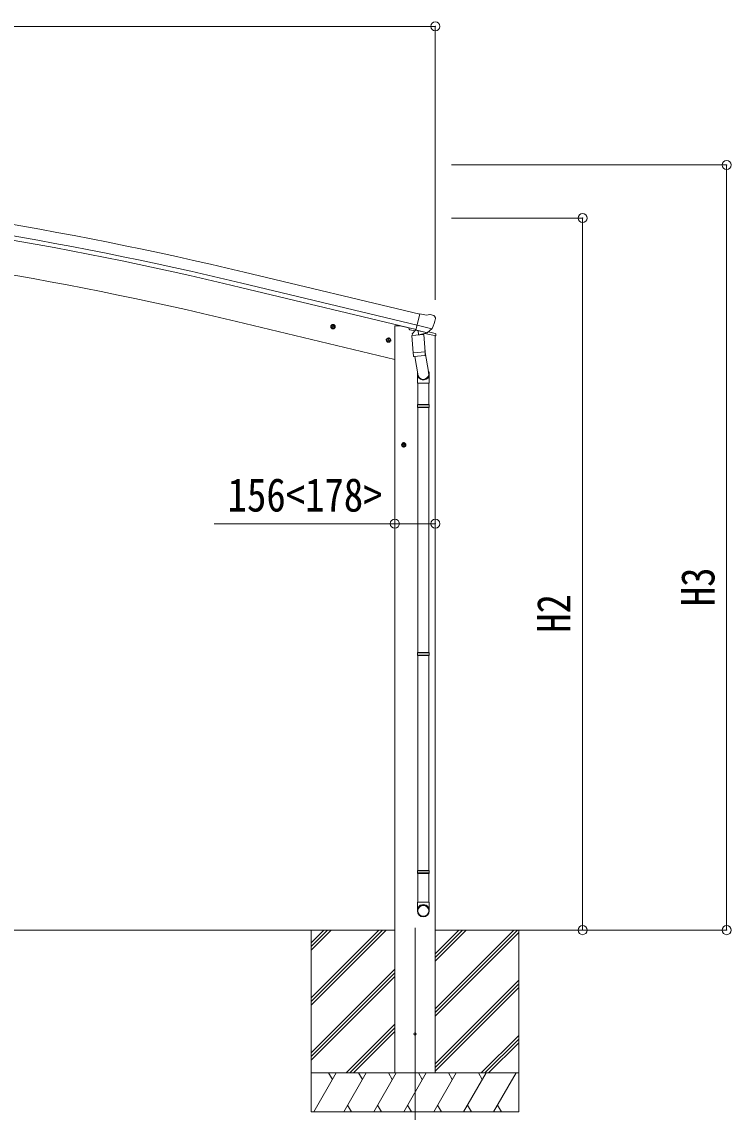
# Model space of a CAD drawing. Units: millimetres at full size; details may follow other scales. Extents: x -9783 to 9892, y -6828 to 6752.
# Drawn here: x -2066 to 666, y -1671 to 2533 of the extents above; entities that cross this region are included whole.
import ezdxf
from ezdxf.enums import TextEntityAlignment as Align

# ---------------------------------------------------------------- set-up
doc = ezdxf.new("R2010")
doc.units = ezdxf.units.MM
doc.header["$LTSCALE"] = 35
doc.header["$PDMODE"] = 32
doc.header["$PDSIZE"] = 35
for name, color, linetype, lineweight in [('0-0_0', 7, 'Continuous', 9), ('0-1_本体', 4, 'Continuous', 9), ('0-2_部品', 7, 'Continuous', 9), ('0-8_PARTS2', 2, 'Continuous', 9), ('0-A_寸法', 6, 'Continuous', 9)]:
    doc.layers.add(name, color=color, linetype=linetype, lineweight=lineweight)
doc.styles.add('ＭＳ ゴシック', font='')
doc.styles.get('ＭＳ ゴシック').set_extended_font_data('MS Gothic')

msp = doc.modelspace()

# ---------------------------------------------------------------- linework, layer by layer
at = {"layer": '0-0_0'}
for p, q in [((-7499.23, -968.88), (-630.26, -968.88)), ((-951.81, -968.88), (-951.81, -1668.88)), ((-951.81, -1229.61), (-691.08, -968.88)), ((-951.81, -1243.75), (-676.94, -968.88)), ((-951.81, -1257.89), (-662.8, -968.88)), ((-951.81, -1045.76), (-874.93, -968.88)), ((-951.81, -1031.62), (-889.07, -968.88)), ((-951.81, -1017.47), (-903.23, -968.89)), ((-903.22, -968.89), (-903.21, -968.88)), ((-474.06, -1088.51), (-354.43, -968.88)), ((-474.06, -1074.37), (-368.57, -968.88)), ((-474.06, -1060.23), (-382.71, -968.88)), ((-474.06, -1272.36), (-170.59, -968.89)), ((-474.06, -1286.5), (-156.45, -968.89)), ((-474.06, -1300.64), (-151.81, -978.39)), ((-473.56, -968.88), (-38.38, -968.88)), ((-151.81, -968.88), (-151.81, -1668.88)), ((-951.81, -1441.74), (-629.56, -1119.49)), ((-951.81, -1455.88), (-629.56, -1133.63)), ((-951.81, -1470.02), (-629.56, -1147.77)), ((-474.06, -1484.49), (-151.81, -1162.24)), ((-474.06, -1498.63), (-151.81, -1176.38)), ((-474.06, -1512.77), (-151.81, -1190.52)), ((-816.82, -1518.88), (-629.56, -1331.62)), ((-802.68, -1518.88), (-629.56, -1345.76)), ((-788.54, -1518.88), (-629.56, -1359.9)), ((-296.32, -1518.88), (-151.81, -1374.37)), ((-282.18, -1518.88), (-151.81, -1388.51)), ((-268.04, -1518.88), (-151.81, -1402.65)), ((-151.81, -1518.88), (-951.81, -1518.88)), ((-941.52, -1668.88), (-854.92, -1518.88)), ((-869.92, -1544.86), (-884.92, -1518.88)), ((-826.05, -1668.88), (-739.45, -1518.88)), ((-754.45, -1544.86), (-769.45, -1518.88)), ((-710.58, -1668.88), (-623.98, -1518.88)), ((-638.98, -1544.86), (-653.98, -1518.88)), ((-595.11, -1668.88), (-508.51, -1518.88)), ((-523.51, -1544.86), (-538.51, -1518.88)), ((-479.64, -1668.88), (-393.04, -1518.88)), ((-408.04, -1544.86), (-423.04, -1518.88)), ((-364.17, -1668.88), (-277.57, -1518.88)), ((-307.57, -1518.88), (-292.57, -1544.86)), ((-248.7, -1668.88), (-162.1, -1518.88)), ((-951.81, -1668.88), (-151.81, -1668.88)), ((-811.05, -1642.9), (-796.06, -1668.88)), ((-695.58, -1642.9), (-680.58, -1668.88)), ((-580.11, -1642.9), (-565.11, -1668.88)), ((-464.64, -1642.9), (-449.65, -1668.88)), ((-349.17, -1642.9), (-334.18, -1668.88)), ((-233.7, -1642.9), (-218.7, -1668.88))]:
    msp.add_line(p, q, dxfattribs=at)
at = {"layer": '0-1_本体'}
for p, q in [((-533.58, 1405.35), (-1209.27, 1567.3)), ((-543.66, 1363.37), (-1219.33, 1525.32)), ((-547.59, 1347.01), (-1223.25, 1508.96)), ((-629.06, 1231.12), (-1239.87, 1377.76)), ((-629.4, 1361.12), (-629.4, -1518.88)), ((-473.4, 1322.15), (-473.4, -1518.88))]:
    msp.add_line(p, q, dxfattribs=at)
msp.add_lwpolyline([(-629.4, 1361.12), (-609.4, 1361.12), (-575.55, 1353)], dxfattribs=at)
for centre, radius, start, end in [((-4582.02, -12503.95), 14469.82, 76.52099, 85.02099), ((-4582.02, -12503.95), 14409.82, 76.52099, 85.02099), ((-4582.02, -12503.95), 14426.65, 76.52099, 85.02099), ((-4599.44, -12617.05), 14392.42, 76.50111, 84.99887)]:
    msp.add_arc(centre, radius, start, end, dxfattribs=at)
at = {"layer": '0-2_部品'}
for p, q in [((-507.18, 1401.06), (-533.11, 1407.29)), ((-507.18, 1401.06), (-493.92, 1403.76)), ((-479.44, 1400.58), (-492.62, 1403.74)), ((-476.35, 1398.33), (-472.49, 1392.03)), ((-472.13, 1389.75), (-472.4, 1388.6)), ((-857.86, 1355.06), (-877.31, 1359.73)), ((-874.89, 1359.15), (-869.72, 1364.59)), ((-872.75, 1351.95), (-874.89, 1359.15)), ((-869.92, 1347.67), (-865.25, 1367.12)), ((-869.72, 1364.59), (-862.42, 1362.84)), ((-862.42, 1362.84), (-860.29, 1355.64)), ((-575.55, 1353.78), (-575.55, 1350.46)), ((-552.83, 1341.06), (-571.72, 1345.6)), ((-548.84, 1345.66), (-562.15, 1330.34)), ((-547.9, 1345.72), (-548.84, 1345.66)), ((-486.18, 1349.44), (-543.69, 1363.25)), ((-503.03, 1334.53), (-486.66, 1349.03)), ((-644.04, 1303.31), (-663.48, 1307.98)), ((-661.06, 1307.4), (-655.89, 1312.84)), ((-658.93, 1300.2), (-661.06, 1307.4)), ((-656.1, 1295.92), (-651.43, 1315.37)), ((-655.89, 1312.84), (-648.59, 1311.09)), ((-648.59, 1311.09), (-646.46, 1303.89)), ((-563.26, 1323.89), (-517.57, 1327.08)), ((-558.58, 1257.05), (-563.26, 1323.89)), ((-562.15, 1330.34), (-561.71, 1324)), ((-544.81, 1343.25), (-546.34, 1343.62)), ((-508.11, 1334.44), (-544.81, 1343.25)), ((-538.86, 1341.43), (-537.84, 1326.82)), ((-510.65, 1332.43), (-536.46, 1325.99)), ((-519.34, 1330.26), (-519.11, 1326.98)), ((-517.57, 1327.08), (-512.89, 1260.25)), ((-471, 1321.42), (-513.7, 1331.67)), ((-505.74, 1333.97), (-513.26, 1335.77)), ((-509.95, 1334.21), (-509.89, 1333.47)), ((-506.58, 1334.07), (-508.11, 1334.44)), ((-499.51, 1337.52), (-473.3, 1331.23)), ((-471, 1328.31), (-471, 1321.42)), ((-513.24, 1265.13), (-498.71, 1177.36)), ((-558.58, 1257.05), (-512.89, 1260.25)), ((-558.57, 1257.05), (-557.68, 1244.36)), ((-513.88, 1245.64), (-555.58, 1242.73)), ((-552.06, 1242.97), (-539.42, 1168.04)), ((-512.04, 1247.78), (-512.91, 1260.25)), ((-512.43, 1246.42), (-512.43, 1246.42)), ((-542.56, 1174.86), (-542.56, 1140.2)), ((-542.56, 1140.2), (-496.56, 1140.2)), ((-540.56, 1140.2), (-540.56, 1057.68)), ((-498.56, 1140.2), (-498.56, 1057.68)), ((-496.56, 1140.2), (-496.56, 1174.55)), ((-542.56, 1055.68), (-541.56, 1057.68)), ((-542.56, 1055.68), (-496.56, 1055.68)), ((-542.56, 1055.68), (-542.56, 1047.68)), ((-541.56, 1057.68), (-497.56, 1057.68)), ((-496.56, 1055.68), (-497.56, 1057.68)), ((-542.56, 1047.68), (-496.56, 1047.68)), ((-542.56, 1047.68), (-541.56, 1045.68)), ((-541.56, 1045.68), (-497.56, 1045.68)), ((-540.56, 1045.68), (-540.56, 101.49)), ((-498.56, 1045.68), (-498.56, 101.49)), ((-605.06, 901.62), (-585.06, 901.62)), ((-601.56, 905.37), (-595.06, 909.13)), ((-595.06, 891.62), (-595.06, 911.62)), ((-595.06, 909.13), (-588.56, 905.37)), ((-588.56, 897.87), (-595.06, 894.11)), ((-588.56, 905.37), (-588.56, 897.87)), ((-542.56, 99.49), (-541.56, 101.49)), ((-542.56, 99.49), (-496.56, 99.49)), ((-542.56, 99.49), (-542.56, 91.49)), ((-542.56, 91.49), (-496.56, 91.49)), ((-542.56, 91.49), (-541.56, 89.49)), ((-541.56, 101.49), (-497.56, 101.49)), ((-541.56, 89.49), (-497.56, 89.49)), ((-540.56, 89.49), (-540.56, -738.43)), ((-498.56, 89.49), (-498.56, -738.43)), ((-496.56, 99.49), (-497.56, 101.49)), ((-542.56, -740.43), (-541.56, -738.43)), ((-542.56, -740.43), (-496.56, -740.43)), ((-542.56, -740.43), (-542.56, -748.43)), ((-542.56, -748.43), (-496.56, -748.43)), ((-542.56, -748.43), (-541.56, -750.43)), ((-541.56, -738.43), (-497.56, -738.43)), ((-541.56, -750.43), (-497.56, -750.43)), ((-540.56, -750.43), (-540.56, -860.43)), ((-498.56, -750.43), (-498.56, -860.43)), ((-496.56, -740.43), (-497.56, -738.43)), ((-542.56, -894.58), (-542.56, -860.43)), ((-542.56, -860.43), (-496.56, -860.43)), ((-496.56, -894.58), (-496.56, -860.43))]:
    msp.add_line(p, q, dxfattribs=at)
for points in [[(-538.54, 1341.84), (-548.27, 1344.18), (-533.11, 1407.29)], [(-860.29, 1355.64), (-865.46, 1350.2), (-872.75, 1351.95)], [(-485.91, 1350.02), (-486.5, 1349.18), (-486.66, 1349.03)], [(-646.46, 1303.89), (-651.63, 1298.45), (-658.93, 1300.2)], [(-538.54, 1341.84), (-538.31, 1341.69), (-513.54, 1335.74), (-513.26, 1335.77)], [(-496.56, 1055.68), (-496.56, 1047.68), (-497.56, 1045.68)], [(-595.06, 894.11), (-601.56, 897.87), (-601.56, 905.37)], [(-496.56, 99.49), (-496.56, 91.49), (-497.56, 89.49)], [(-496.56, -740.43), (-496.56, -748.43), (-497.56, -750.43)]]:
    msp.add_lwpolyline(points, dxfattribs=at)
for centre, radius in [((-867.59, 1357.39), 8.5), ((-867.59, 1357.39), 7.7), ((-867.59, 1357.39), 6.5), ((-653.76, 1305.64), 8.5), ((-653.76, 1305.64), 7.7), ((-653.76, 1305.64), 6.5), ((-595.06, 901.62), 8.5), ((-595.06, 901.62), 7.7), ((-595.06, 901.62), 6.5)]:
    msp.add_circle(centre, radius, dxfattribs=at)
at = {"layer": '0-2_部品', "color": 4}
msp.add_circle((-551.31, -1368.88), 4.5, dxfattribs=at)
at = {"layer": '0-2_部品'}
for centre, radius, start, end in [((-493.32, 1400.82), 3, 76.5, 101.5), ((-669.21, 1435.85), 202.4, 334.90875, 346.5), ((-480.61, 1395.71), 5, 31.5, 76.5), ((-570.55, 1350.46), 5, 180, 256.5), ((-546.22, 1344.11), 0.5, 221.23754, 256.5), ((-539.46, 1341.35), 0.604, 7.79405, 79.40158), ((-536.82, 1326.97), 1.03, 188.03431, 289.96103), ((-510.89, 1333.4), 1, 284, 4), ((-509.45, 1334.25), 0.5, 76.5, 184), ((-506.46, 1334.56), 0.5, 256.5, 291.76246), ((-474, 1328.31), 3, 0, 76.5), ((-555.72, 1244.72), 2, 190.53157, 274), ((-514.02, 1247.64), 2, 274, 322.59038), ((-513.98, 1247.61), 1.95, 322.52234, 4.95983)]:
    msp.add_arc(centre, radius, start, end, dxfattribs=at)
for centre, major_axis, ratio, start_param, end_param in [((-475.05, 1390.46), (1.57, -2.57), 0.99628, 0.7835347, 1.5707963), ((-505.05, 1336.89), (0.73, -2.92), 0.997631, 5.8041905, 5.8929484), ((-505.08, 1337.02), (-2.63, 3.16), 0.650902, 2.1145521, 2.1873627), ((-505.02, 1336.79), (0.73, -2.92), 0.997631, 5.965759, 6.7621801), ((-519.56, 1174.86), (-23, 0), 0.996195, 6.0000678, 10.0103449), ((-519.56, 1174.86), (-21, 0), 0.996195, 0.3319459, 3.3482706), ((-519.56, -892.83), (23, 0), 0.996195, 6.2831853, 9.424778), ((-519.56, -894.58), (23, 0), 0.996195, 6.2831853, 9.424778), ((-519.56, -894.58), (0, -23.43), 0.981806, 4.712389, 7.8539816)]:
    msp.add_ellipse(centre, major_axis=major_axis, ratio=ratio, start_param=start_param, end_param=end_param, dxfattribs=at)
msp.add_ellipse((-519.56, -894.58), major_axis=(-21, 0), ratio=0.996195, dxfattribs=at)
at = {"layer": '0-8_PARTS2'}
msp.add_line((-551.31, -959.67), (-551.31, -1809.91), dxfattribs=at)
at = {"layer": '0-A_寸法'}
for p, q in [((-473.4, 2515.02), (-7655.4, 2515.02)), ((-473.4, 2515.02), (-473.4, 1460.2)), ((648.9, 1980.7), (-410.55, 1980.7)), ((648.9, -968.88), (648.9, 1980.7)), ((93.88, 1775.8), (-410.55, 1775.8)), ((93.88, -968.88), (93.88, 1775.8)), ((-629.4, 597.89), (-1325.55, 597.89)), ((-629.4, 597.89), (-473.4, 597.89)), ((93.88, -968.88), (-410.55, -968.88)), ((648.9, -968.88), (93.88, -968.88))]:
    msp.add_line(p, q, dxfattribs=at)
for p in [(-473.4, 2515.02), (648.9, 1980.7), (93.88, 1775.8), (-629.4, 597.89), (-473.4, 597.89), (93.88, -968.88), (648.9, -968.88)]:
    msp.add_point(p, dxfattribs=at)

# ---------------------------------------------------------------- texts
at = {"layer": '0-A_寸法', "color": 7, "style": 'ＭＳ ゴシック', "width": 0.85}
msp.add_text('156<178>', height=129, dxfattribs=at).set_placement((-1273.4, 605.89), align=Align.BOTTOM_LEFT)
for s, p in [('H3', (640.9, 279.91)), ('H2', (85.88, 177.46))]:
    msp.add_text(s, height=129, rotation=90, dxfattribs=at).set_placement(p, align=Align.BOTTOM_LEFT)

doc.saveas('drawing.dxf')
